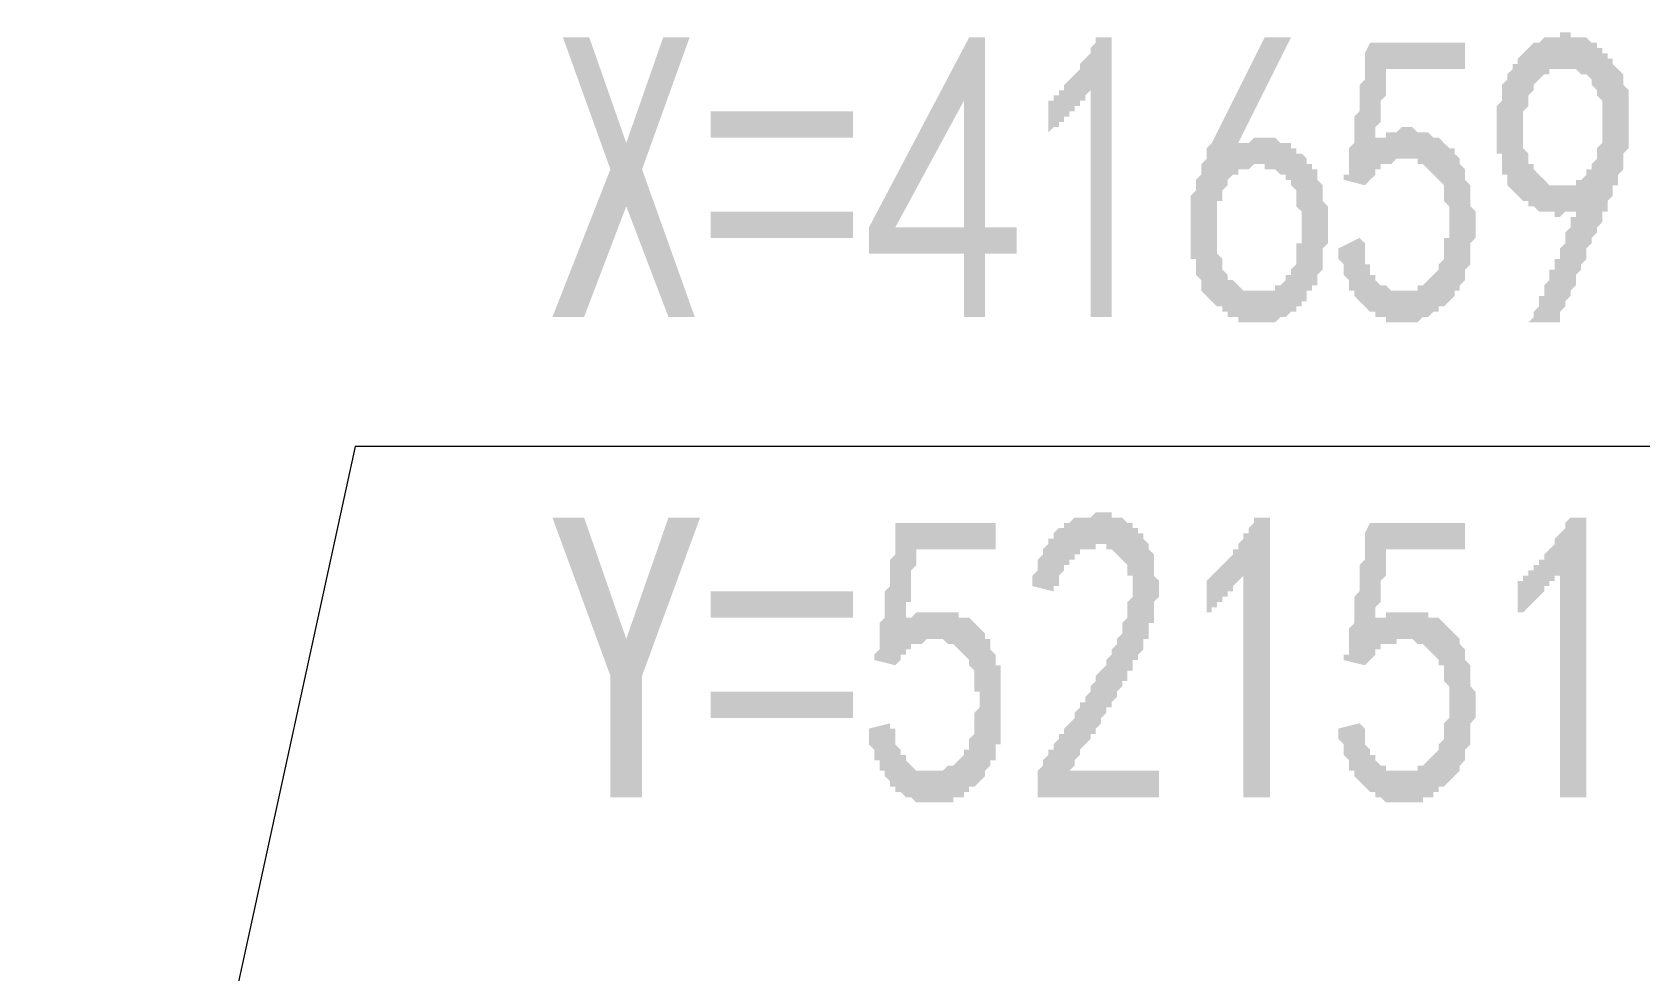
# Model space of a CAD drawing. Header units: millimetres. Extents: x 6156 to 7119, y 3162 to 3647.
# Drawn here: x 6698.48 to 6717.85, y 3570.05 to 3581.37 of the extents above; entities that cross this region are included whole.
import ezdxf

# ---------------------------------------------------------------- set-up
doc = ezdxf.new("R2010")
doc.units = ezdxf.units.MM
doc.layers.add('图层1', color=7, linetype='Continuous')

msp = doc.modelspace()

# ---------------------------------------------------------------- hatches: boundary and pattern name
at = {"layer": '图层1', "transparency": 33554559}
for points in [[(6706.451, 3577.939), (6706.134, 3577.939), (6705.626, 3579.272), (6705.118, 3577.939), (6704.737, 3577.939), (6705.435, 3579.717), (6704.864, 3581.304), (6705.181, 3581.304), (6705.626, 3580.034), (6706.07, 3581.304), (6706.388, 3581.304), (6705.816, 3579.717)], [(6711.214, 3580.669), (6711.15, 3580.606), (6711.15, 3580.606), (6711.15, 3580.542), (6711.087, 3580.542), (6711.087, 3580.479), (6711.023, 3580.479), (6711.023, 3580.415), (6710.96, 3580.415), (6710.96, 3580.352), (6710.896, 3580.352), (6710.896, 3580.288), (6710.833, 3580.288), (6710.833, 3580.225), (6710.769, 3580.225), (6710.769, 3580.225), (6710.706, 3580.161), (6710.706, 3580.161), (6710.706, 3580.542), (6710.769, 3580.542), (6710.769, 3580.606), (6710.833, 3580.606), (6710.833, 3580.669), (6710.896, 3580.669), (6710.896, 3580.733), (6710.896, 3580.733), (6710.96, 3580.796), (6710.96, 3580.796), (6711.023, 3580.86), (6711.023, 3580.86), (6711.087, 3580.923), (6711.087, 3580.987), (6711.087, 3580.987), (6711.15, 3581.05), (6711.15, 3581.05), (6711.214, 3581.114), (6711.214, 3581.114), (6711.214, 3581.177), (6711.277, 3581.241), (6711.277, 3581.241), (6711.277, 3581.304), (6711.341, 3581.304), (6711.468, 3581.304), (6711.468, 3577.939), (6711.214, 3577.939)], [(6714.452, 3578.891), (6714.516, 3578.828), (6714.516, 3578.764), (6714.516, 3578.701), (6714.516, 3578.637), (6714.516, 3578.574), (6714.579, 3578.574), (6714.579, 3578.51), (6714.579, 3578.447), (6714.643, 3578.447), (6714.643, 3578.383), (6714.643, 3578.383), (6714.706, 3578.32), (6714.706, 3578.32), (6714.77, 3578.32), (6714.77, 3578.32), (6714.833, 3578.256), (6714.833, 3578.256), (6714.897, 3578.256), (6714.897, 3578.256), (6714.96, 3578.256), (6714.96, 3578.256), (6715.024, 3578.256), (6715.087, 3578.256), (6715.087, 3578.256), (6715.151, 3578.256), (6715.151, 3578.32), (6715.214, 3578.32), (6715.214, 3578.32), (6715.214, 3578.32), (6715.278, 3578.383), (6715.278, 3578.383), (6715.341, 3578.447), (6715.341, 3578.447), (6715.405, 3578.51), (6715.405, 3578.574), (6715.405, 3578.574), (6715.468, 3578.637), (6715.468, 3578.701), (6715.468, 3578.701), (6715.468, 3578.701), (6715.468, 3578.764), (6715.468, 3578.828), (6715.468, 3578.891), (6715.532, 3578.891), (6715.532, 3578.955), (6715.532, 3579.018), (6715.532, 3579.082), (6715.532, 3579.145), (6715.532, 3579.145), (6715.532, 3579.209), (6715.532, 3579.272), (6715.532, 3579.272), (6715.468, 3579.336), (6715.468, 3579.399), (6715.468, 3579.463), (6715.468, 3579.463), (6715.468, 3579.526), (6715.405, 3579.59), (6715.405, 3579.59), (6715.405, 3579.59), (6715.341, 3579.653), (6715.341, 3579.653), (6715.278, 3579.717), (6715.278, 3579.717), (6715.214, 3579.78), (6715.214, 3579.78), (6715.151, 3579.78), (6715.151, 3579.78), (6715.151, 3579.844), (6715.087, 3579.844), (6715.087, 3579.844), (6715.024, 3579.844), (6714.96, 3579.844), (6714.96, 3579.844), (6714.897, 3579.844), (6714.897, 3579.844), (6714.833, 3579.78), (6714.833, 3579.78), (6714.77, 3579.78), (6714.706, 3579.78), (6714.706, 3579.717), (6714.643, 3579.717), (6714.643, 3579.653), (6714.643, 3579.653), (6714.579, 3579.59), (6714.579, 3579.59), (6714.516, 3579.526), (6714.516, 3579.526), (6714.262, 3579.59), (6714.262, 3579.59), (6714.262, 3579.59), (6714.262, 3579.59), (6714.262, 3579.59), (6714.262, 3579.653), (6714.325, 3579.653), (6714.325, 3579.653), (6714.325, 3579.717), (6714.325, 3579.717), (6714.325, 3579.78), (6714.325, 3579.78), (6714.325, 3579.844), (6714.325, 3579.844), (6714.325, 3579.907), (6714.325, 3579.971), (6714.325, 3579.971), (6714.389, 3580.034), (6714.389, 3580.098), (6714.389, 3580.161), (6714.389, 3580.225), (6714.389, 3580.225), (6714.389, 3580.288), (6714.389, 3580.352), (6714.452, 3580.415), (6714.452, 3580.479), (6714.452, 3580.606), (6714.452, 3580.669), (6714.452, 3580.733), (6714.516, 3580.796), (6714.516, 3580.86), (6714.516, 3580.986), (6714.516, 3581.05), (6714.516, 3581.113), (6714.579, 3581.24), (6714.579, 3581.24), (6715.722, 3581.24), (6715.722, 3580.923), (6714.77, 3580.923), (6714.77, 3580.86), (6714.77, 3580.796), (6714.77, 3580.733), (6714.77, 3580.669), (6714.77, 3580.606), (6714.706, 3580.542), (6714.706, 3580.542), (6714.706, 3580.479), (6714.706, 3580.415), (6714.706, 3580.352), (6714.706, 3580.288), (6714.706, 3580.288), (6714.643, 3580.225), (6714.643, 3580.161), (6714.643, 3580.161), (6714.643, 3580.098), (6714.643, 3580.098), (6714.643, 3580.034), (6714.643, 3580.098), (6714.706, 3580.098), (6714.77, 3580.098), (6714.77, 3580.161), (6714.833, 3580.161), (6714.833, 3580.161), (6714.897, 3580.161), (6714.897, 3580.161), (6714.96, 3580.225), (6715.024, 3580.225), (6715.024, 3580.225), (6715.024, 3580.225), (6715.087, 3580.225), (6715.151, 3580.161), (6715.151, 3580.161), (6715.214, 3580.161), (6715.214, 3580.161), (6715.278, 3580.161), (6715.278, 3580.161), (6715.341, 3580.098), (6715.405, 3580.098), (6715.405, 3580.098), (6715.405, 3580.098), (6715.468, 3580.034), (6715.468, 3580.034), (6715.532, 3579.971), (6715.532, 3579.971), (6715.595, 3579.971), (6715.595, 3579.907), (6715.659, 3579.844), (6715.659, 3579.844), (6715.659, 3579.78), (6715.659, 3579.78), (6715.722, 3579.717), (6715.722, 3579.717), (6715.722, 3579.653), (6715.722, 3579.59), (6715.786, 3579.526), (6715.786, 3579.526), (6715.786, 3579.463), (6715.786, 3579.399), (6715.786, 3579.399), (6715.786, 3579.336), (6715.786, 3579.336), (6715.786, 3579.272), (6715.849, 3579.209), (6715.849, 3579.145), (6715.849, 3579.145), (6715.849, 3579.082), (6715.849, 3579.018), (6715.849, 3579.018), (6715.849, 3578.955), (6715.849, 3578.891), (6715.786, 3578.828), (6715.786, 3578.828), (6715.786, 3578.764), (6715.786, 3578.701), (6715.786, 3578.637), (6715.786, 3578.637), (6715.786, 3578.574), (6715.722, 3578.51), (6715.722, 3578.447), (6715.722, 3578.447), (6715.722, 3578.383), (6715.659, 3578.32), (6715.659, 3578.32), (6715.659, 3578.256), (6715.595, 3578.256), (6715.595, 3578.193), (6715.595, 3578.193), (6715.532, 3578.129), (6715.532, 3578.129), (6715.468, 3578.066), (6715.468, 3578.066), (6715.405, 3578.066), (6715.405, 3578.002), (6715.341, 3578.002), (6715.341, 3578.002), (6715.278, 3577.939), (6715.278, 3577.939), (6715.214, 3577.939), (6715.214, 3577.939), (6715.151, 3577.875), (6715.151, 3577.875), (6715.087, 3577.875), (6715.024, 3577.875), (6715.024, 3577.875), (6714.96, 3577.875), (6714.96, 3577.875), (6714.897, 3577.875), (6714.833, 3577.875), (6714.833, 3577.875), (6714.77, 3577.875), (6714.77, 3577.939), (6714.706, 3577.939), (6714.706, 3577.939), (6714.643, 3577.939), (6714.643, 3578.002), (6714.579, 3578.002), (6714.579, 3578.002), (6714.516, 3578.066), (6714.516, 3578.066), (6714.516, 3578.066), (6714.452, 3578.129), (6714.452, 3578.129), (6714.389, 3578.193), (6714.389, 3578.193), (6714.389, 3578.256), (6714.325, 3578.256), (6714.325, 3578.32), (6714.325, 3578.383), (6714.325, 3578.383), (6714.262, 3578.447), (6714.262, 3578.51), (6714.262, 3578.574), (6714.262, 3578.574), (6714.198, 3578.637), (6714.198, 3578.701), (6714.198, 3578.764)], [(6706.515, 3575.526), (6705.816, 3573.621), (6705.816, 3572.16), (6705.435, 3572.16), (6705.435, 3573.621), (6704.737, 3575.526), (6705.118, 3575.526), (6705.626, 3574.065), (6705.626, 3574.065), (6706.134, 3575.526)], [(6708.801, 3573.049), (6708.801, 3572.986), (6708.864, 3572.986), (6708.864, 3572.922), (6708.864, 3572.859), (6708.864, 3572.795), (6708.928, 3572.732), (6708.928, 3572.732), (6708.928, 3572.668), (6708.991, 3572.668), (6708.991, 3572.605), (6708.991, 3572.605), (6709.055, 3572.541), (6709.055, 3572.541), (6709.055, 3572.541), (6709.118, 3572.478), (6709.118, 3572.478), (6709.182, 3572.478), (6709.182, 3572.478), (6709.245, 3572.478), (6709.309, 3572.478), (6709.309, 3572.478), (6709.372, 3572.478), (6709.372, 3572.478), (6709.436, 3572.478), (6709.436, 3572.478), (6709.499, 3572.541), (6709.499, 3572.541), (6709.563, 3572.541), (6709.563, 3572.541), (6709.626, 3572.605), (6709.626, 3572.605), (6709.69, 3572.668), (6709.69, 3572.668), (6709.69, 3572.732), (6709.753, 3572.732), (6709.753, 3572.795), (6709.753, 3572.859), (6709.817, 3572.922), (6709.817, 3572.922), (6709.817, 3572.922), (6709.817, 3572.986), (6709.817, 3573.049), (6709.817, 3573.049), (6709.817, 3573.113), (6709.817, 3573.176), (6709.88, 3573.24), (6709.88, 3573.303), (6709.88, 3573.367), (6709.88, 3573.367), (6709.88, 3573.43), (6709.817, 3573.43), (6709.817, 3573.494), (6709.817, 3573.557), (6709.817, 3573.621), (6709.817, 3573.621), (6709.817, 3573.684), (6709.753, 3573.748), (6709.753, 3573.748), (6709.753, 3573.811), (6709.753, 3573.811), (6709.69, 3573.875), (6709.69, 3573.875), (6709.626, 3573.938), (6709.626, 3573.938), (6709.563, 3574.002), (6709.563, 3574.002), (6709.499, 3574.002), (6709.499, 3574.002), (6709.499, 3574.002), (6709.436, 3574.065), (6709.372, 3574.065), (6709.372, 3574.065), (6709.309, 3574.065), (6709.309, 3574.065), (6709.245, 3574.065), (6709.182, 3574.002), (6709.182, 3574.002), (6709.118, 3574.002), (6709.118, 3574.002), (6709.055, 3574.002), (6709.055, 3573.938), (6708.991, 3573.938), (6708.991, 3573.875), (6708.928, 3573.875), (6708.928, 3573.811), (6708.928, 3573.811), (6708.864, 3573.748), (6708.864, 3573.748), (6708.61, 3573.811), (6708.61, 3573.811), (6708.61, 3573.811), (6708.61, 3573.811), (6708.61, 3573.811), (6708.61, 3573.875), (6708.61, 3573.875), (6708.61, 3573.875), (6708.674, 3573.938), (6708.674, 3573.938), (6708.674, 3574.002), (6708.674, 3574.002), (6708.674, 3574.065), (6708.674, 3574.065), (6708.674, 3574.129), (6708.674, 3574.192), (6708.674, 3574.192), (6708.674, 3574.256), (6708.737, 3574.319), (6708.737, 3574.383), (6708.737, 3574.383), (6708.737, 3574.446), (6708.737, 3574.51), (6708.737, 3574.573), (6708.737, 3574.637), (6708.801, 3574.7), (6708.801, 3574.764), (6708.801, 3574.891), (6708.801, 3574.954), (6708.801, 3575.018), (6708.864, 3575.081), (6708.864, 3575.145), (6708.864, 3575.272), (6708.864, 3575.335), (6708.864, 3575.462), (6708.928, 3575.462), (6710.071, 3575.462), (6710.071, 3575.145), (6709.118, 3575.145), (6709.118, 3575.081), (6709.118, 3575.018), (6709.118, 3574.954), (6709.055, 3574.891), (6709.055, 3574.827), (6709.055, 3574.764), (6709.055, 3574.7), (6709.055, 3574.7), (6709.055, 3574.637), (6709.055, 3574.573), (6709.055, 3574.51), (6708.991, 3574.51), (6708.991, 3574.446), (6708.991, 3574.383), (6708.991, 3574.383), (6708.991, 3574.319), (6708.991, 3574.256), (6708.991, 3574.256), (6708.991, 3574.319), (6709.055, 3574.319), (6709.055, 3574.319), (6709.118, 3574.383), (6709.182, 3574.383), (6709.182, 3574.383), (6709.245, 3574.383), (6709.245, 3574.383), (6709.309, 3574.383), (6709.309, 3574.383), (6709.372, 3574.383), (6709.372, 3574.383), (6709.436, 3574.383), (6709.436, 3574.383), (6709.499, 3574.383), (6709.563, 3574.383), (6709.563, 3574.383), (6709.626, 3574.383), (6709.626, 3574.319), (6709.69, 3574.319), (6709.69, 3574.319), (6709.753, 3574.319), (6709.753, 3574.319), (6709.817, 3574.256), (6709.817, 3574.256), (6709.88, 3574.192), (6709.88, 3574.192), (6709.944, 3574.129), (6709.944, 3574.129), (6709.944, 3574.065), (6710.007, 3574.065), (6710.007, 3574.002), (6710.007, 3574.002), (6710.007, 3573.938), (6710.071, 3573.875), (6710.071, 3573.875), (6710.071, 3573.811), (6710.071, 3573.748), (6710.134, 3573.748), (6710.134, 3573.684), (6710.134, 3573.621), (6710.134, 3573.621), (6710.134, 3573.557), (6710.134, 3573.557), (6710.134, 3573.494), (6710.134, 3573.43), (6710.134, 3573.367), (6710.134, 3573.303), (6710.134, 3573.303), (6710.134, 3573.24), (6710.134, 3573.24), (6710.134, 3573.176), (6710.134, 3573.113), (6710.134, 3573.049), (6710.134, 3573.049), (6710.134, 3572.986), (6710.134, 3572.922), (6710.134, 3572.859), (6710.134, 3572.795), (6710.071, 3572.795), (6710.071, 3572.732), (6710.071, 3572.668), (6710.071, 3572.605), (6710.007, 3572.605), (6710.007, 3572.541), (6710.007, 3572.541), (6709.944, 3572.478), (6709.944, 3572.414), (6709.944, 3572.414), (6709.944, 3572.414), (6709.88, 3572.351), (6709.88, 3572.351), (6709.817, 3572.287), (6709.817, 3572.287), (6709.753, 3572.287), (6709.753, 3572.224), (6709.69, 3572.224), (6709.69, 3572.16), (6709.626, 3572.16), (6709.626, 3572.16), (6709.563, 3572.16), (6709.563, 3572.097), (6709.499, 3572.097), (6709.436, 3572.097), (6709.436, 3572.097), (6709.372, 3572.097), (6709.372, 3572.097), (6709.309, 3572.097), (6709.245, 3572.097), (6709.245, 3572.097), (6709.182, 3572.097), (6709.182, 3572.097), (6709.118, 3572.097), (6709.118, 3572.097), (6709.055, 3572.16), (6709.055, 3572.16), (6708.991, 3572.16), (6708.928, 3572.224), (6708.928, 3572.224), (6708.864, 3572.224), (6708.864, 3572.287), (6708.801, 3572.287), (6708.801, 3572.287), (6708.801, 3572.351), (6708.801, 3572.351), (6708.737, 3572.414), (6708.737, 3572.414), (6708.737, 3572.478), (6708.674, 3572.478), (6708.674, 3572.541), (6708.674, 3572.605), (6708.61, 3572.605), (6708.61, 3572.668), (6708.61, 3572.732), (6708.61, 3572.732), (6708.547, 3572.795), (6708.547, 3572.859), (6708.547, 3572.922), (6708.547, 3572.986)], [(6710.579, 3572.224), (6710.579, 3572.287), (6710.579, 3572.351), (6710.579, 3572.351), (6710.579, 3572.414), (6710.579, 3572.478), (6710.579, 3572.478), (6710.642, 3572.541), (6710.642, 3572.605), (6710.642, 3572.605), (6710.706, 3572.668), (6710.706, 3572.732), (6710.769, 3572.732), (6710.769, 3572.732), (6710.769, 3572.795), (6710.769, 3572.795), (6710.833, 3572.859), (6710.833, 3572.859), (6710.833, 3572.922), (6710.896, 3572.922), (6710.896, 3572.986), (6710.896, 3572.986), (6710.96, 3573.049), (6710.96, 3573.049), (6711.023, 3573.113), (6711.023, 3573.176), (6711.023, 3573.176), (6711.087, 3573.24), (6711.087, 3573.303), (6711.15, 3573.303), (6711.15, 3573.367), (6711.214, 3573.43), (6711.214, 3573.494), (6711.214, 3573.494), (6711.277, 3573.557), (6711.277, 3573.621), (6711.341, 3573.684), (6711.341, 3573.684), (6711.404, 3573.748), (6711.404, 3573.811), (6711.468, 3573.875), (6711.468, 3573.875), (6711.468, 3573.938), (6711.531, 3574.002), (6711.531, 3574.002), (6711.531, 3574.065), (6711.531, 3574.065), (6711.595, 3574.129), (6711.595, 3574.192), (6711.595, 3574.192), (6711.595, 3574.256), (6711.595, 3574.256), (6711.595, 3574.256), (6711.658, 3574.319), (6711.658, 3574.383), (6711.658, 3574.446), (6711.658, 3574.51), (6711.658, 3574.51), (6711.722, 3574.573), (6711.722, 3574.637), (6711.722, 3574.7), (6711.722, 3574.7), (6711.722, 3574.764), (6711.722, 3574.827), (6711.658, 3574.827), (6711.658, 3574.891), (6711.658, 3574.954), (6711.658, 3574.954), (6711.595, 3575.018), (6711.595, 3575.018), (6711.531, 3575.081), (6711.531, 3575.081), (6711.531, 3575.081), (6711.468, 3575.145), (6711.468, 3575.145), (6711.404, 3575.145), (6711.404, 3575.208), (6711.341, 3575.208), (6711.341, 3575.208), (6711.277, 3575.208), (6711.277, 3575.145), (6711.214, 3575.145), (6711.15, 3575.145), (6711.15, 3575.145), (6711.087, 3575.145), (6711.087, 3575.081), (6711.023, 3575.081), (6711.023, 3575.018), (6710.96, 3575.018), (6710.96, 3575.018), (6710.96, 3574.954), (6710.896, 3574.954), (6710.896, 3574.891), (6710.896, 3574.891), (6710.833, 3574.827), (6710.833, 3574.764), (6710.833, 3574.7), (6710.769, 3574.7), (6710.769, 3574.637), (6710.769, 3574.637), (6710.515, 3574.7), (6710.515, 3574.7), (6710.515, 3574.764), (6710.515, 3574.827), (6710.579, 3574.891), (6710.579, 3574.954), (6710.579, 3574.954), (6710.579, 3575.018), (6710.642, 3575.081), (6710.642, 3575.081), (6710.642, 3575.145), (6710.706, 3575.208), (6710.706, 3575.208), (6710.706, 3575.272), (6710.769, 3575.272), (6710.769, 3575.335), (6710.769, 3575.335), (6710.769, 3575.335), (6710.833, 3575.399), (6710.833, 3575.399), (6710.896, 3575.399), (6710.896, 3575.462), (6710.96, 3575.462), (6710.96, 3575.462), (6711.023, 3575.526), (6711.023, 3575.526), (6711.087, 3575.526), (6711.15, 3575.526), (6711.15, 3575.526), (6711.214, 3575.526), (6711.214, 3575.526), (6711.277, 3575.589), (6711.277, 3575.589), (6711.341, 3575.589), (6711.404, 3575.589), (6711.404, 3575.589), (6711.468, 3575.589), (6711.468, 3575.526), (6711.468, 3575.526), (6711.531, 3575.526), (6711.531, 3575.526), (6711.595, 3575.526), (6711.658, 3575.462), (6711.658, 3575.462), (6711.722, 3575.462), (6711.722, 3575.399), (6711.722, 3575.399), (6711.785, 3575.399), (6711.785, 3575.335), (6711.849, 3575.335), (6711.849, 3575.272), (6711.849, 3575.272), (6711.912, 3575.208), (6711.912, 3575.145), (6711.912, 3575.145), (6711.976, 3575.081), (6711.976, 3575.018), (6711.976, 3575.018), (6711.976, 3574.954), (6711.976, 3574.891), (6711.976, 3574.827), (6711.976, 3574.827), (6712.039, 3574.764), (6712.039, 3574.7), (6712.039, 3574.637), (6712.039, 3574.573), (6712.039, 3574.573), (6711.976, 3574.51), (6711.976, 3574.51), (6711.976, 3574.446), (6711.976, 3574.383), (6711.976, 3574.383), (6711.976, 3574.319), (6711.976, 3574.256), (6711.912, 3574.256), (6711.912, 3574.192), (6711.912, 3574.129), (6711.912, 3574.065), (6711.849, 3574.065), (6711.849, 3574.002), (6711.849, 3573.938), (6711.785, 3573.875), (6711.785, 3573.875), (6711.785, 3573.875), (6711.785, 3573.811), (6711.722, 3573.811), (6711.722, 3573.748), (6711.722, 3573.748), (6711.722, 3573.684), (6711.658, 3573.684), (6711.658, 3573.621), (6711.658, 3573.621), (6711.658, 3573.557), (6711.595, 3573.557), (6711.595, 3573.494), (6711.595, 3573.494), (6711.531, 3573.43), (6711.531, 3573.43), (6711.531, 3573.367), (6711.468, 3573.303), (6711.468, 3573.303), (6711.468, 3573.24), (6711.404, 3573.24), (6711.404, 3573.176), (6711.341, 3573.113), (6711.341, 3573.113), (6711.341, 3573.049), (6711.277, 3572.986), (6711.277, 3572.922), (6711.214, 3572.922), (6711.214, 3572.859), (6711.15, 3572.795), (6711.15, 3572.795), (6711.087, 3572.732), (6711.087, 3572.668), (6711.023, 3572.605), (6711.023, 3572.541), (6710.96, 3572.478), (6710.96, 3572.478), (6712.039, 3572.478), (6712.039, 3572.16), (6710.579, 3572.16)], [(6713.055, 3574.891), (6713.055, 3574.827), (6713.055, 3574.827), (6712.992, 3574.764), (6712.992, 3574.764), (6712.928, 3574.7), (6712.928, 3574.7), (6712.928, 3574.637), (6712.865, 3574.637), (6712.865, 3574.573), (6712.801, 3574.573), (6712.801, 3574.51), (6712.738, 3574.51), (6712.738, 3574.446), (6712.674, 3574.446), (6712.674, 3574.383), (6712.611, 3574.383), (6712.611, 3574.383), (6712.611, 3574.764), (6712.611, 3574.764), (6712.674, 3574.827), (6712.674, 3574.827), (6712.738, 3574.891), (6712.738, 3574.891), (6712.801, 3574.954), (6712.801, 3574.954), (6712.865, 3575.018), (6712.865, 3575.018), (6712.928, 3575.081), (6712.928, 3575.081), (6712.928, 3575.145), (6712.992, 3575.145), (6712.992, 3575.208), (6713.055, 3575.272), (6713.055, 3575.272), (6713.055, 3575.335), (6713.119, 3575.335), (6713.119, 3575.399), (6713.119, 3575.399), (6713.182, 3575.462), (6713.182, 3575.526), (6713.182, 3575.526), (6713.373, 3575.526), (6713.373, 3572.16), (6713.055, 3572.16)], [(6714.452, 3573.049), (6714.516, 3572.986), (6714.516, 3572.986), (6714.516, 3572.922), (6714.516, 3572.859), (6714.516, 3572.795), (6714.579, 3572.732), (6714.579, 3572.732), (6714.579, 3572.668), (6714.643, 3572.668), (6714.643, 3572.605), (6714.643, 3572.605), (6714.706, 3572.541), (6714.706, 3572.541), (6714.77, 3572.541), (6714.77, 3572.478), (6714.833, 3572.478), (6714.833, 3572.478), (6714.897, 3572.478), (6714.897, 3572.478), (6714.96, 3572.478), (6714.96, 3572.478), (6715.024, 3572.478), (6715.087, 3572.478), (6715.087, 3572.478), (6715.151, 3572.478), (6715.151, 3572.541), (6715.214, 3572.541), (6715.214, 3572.541), (6715.214, 3572.541), (6715.278, 3572.605), (6715.278, 3572.605), (6715.341, 3572.668), (6715.341, 3572.668), (6715.405, 3572.732), (6715.405, 3572.732), (6715.405, 3572.795), (6715.468, 3572.859), (6715.468, 3572.922), (6715.468, 3572.922), (6715.468, 3572.922), (6715.468, 3572.986), (6715.468, 3573.049), (6715.468, 3573.049), (6715.532, 3573.113), (6715.532, 3573.176), (6715.532, 3573.24), (6715.532, 3573.303), (6715.532, 3573.367), (6715.532, 3573.367), (6715.532, 3573.43), (6715.532, 3573.43), (6715.532, 3573.494), (6715.468, 3573.557), (6715.468, 3573.621), (6715.468, 3573.621), (6715.468, 3573.684), (6715.468, 3573.748), (6715.405, 3573.748), (6715.405, 3573.811), (6715.405, 3573.811), (6715.341, 3573.875), (6715.341, 3573.875), (6715.278, 3573.938), (6715.278, 3573.938), (6715.214, 3574.002), (6715.214, 3574.002), (6715.151, 3574.002), (6715.151, 3574.002), (6715.151, 3574.002), (6715.087, 3574.065), (6715.087, 3574.065), (6715.024, 3574.065), (6714.96, 3574.065), (6714.96, 3574.065), (6714.897, 3574.065), (6714.897, 3574.002), (6714.833, 3574.002), (6714.833, 3574.002), (6714.77, 3574.002), (6714.706, 3574.002), (6714.706, 3573.938), (6714.643, 3573.938), (6714.643, 3573.875), (6714.643, 3573.875), (6714.579, 3573.811), (6714.579, 3573.811), (6714.516, 3573.748), (6714.516, 3573.748), (6714.262, 3573.811), (6714.262, 3573.811), (6714.262, 3573.811), (6714.262, 3573.811), (6714.262, 3573.811), (6714.262, 3573.875), (6714.325, 3573.875), (6714.325, 3573.875), (6714.325, 3573.938), (6714.325, 3573.938), (6714.325, 3574.002), (6714.325, 3574.002), (6714.325, 3574.065), (6714.325, 3574.065), (6714.325, 3574.129), (6714.325, 3574.192), (6714.325, 3574.192), (6714.389, 3574.256), (6714.389, 3574.319), (6714.389, 3574.383), (6714.389, 3574.383), (6714.389, 3574.446), (6714.389, 3574.51), (6714.389, 3574.573), (6714.452, 3574.637), (6714.452, 3574.7), (6714.452, 3574.764), (6714.452, 3574.891), (6714.452, 3574.954), (6714.516, 3575.018), (6714.516, 3575.081), (6714.516, 3575.145), (6714.516, 3575.272), (6714.516, 3575.335), (6714.579, 3575.462), (6714.579, 3575.462), (6715.722, 3575.462), (6715.722, 3575.145), (6714.77, 3575.145), (6714.77, 3575.081), (6714.77, 3575.018), (6714.77, 3574.954), (6714.77, 3574.891), (6714.77, 3574.827), (6714.706, 3574.764), (6714.706, 3574.7), (6714.706, 3574.7), (6714.706, 3574.637), (6714.706, 3574.573), (6714.706, 3574.51), (6714.706, 3574.51), (6714.643, 3574.446), (6714.643, 3574.383), (6714.643, 3574.383), (6714.643, 3574.319), (6714.643, 3574.256), (6714.643, 3574.256), (6714.643, 3574.319), (6714.706, 3574.319), (6714.77, 3574.319), (6714.77, 3574.383), (6714.833, 3574.383), (6714.833, 3574.383), (6714.897, 3574.383), (6714.897, 3574.383), (6714.96, 3574.383), (6715.024, 3574.383), (6715.024, 3574.383), (6715.024, 3574.383), (6715.087, 3574.383), (6715.151, 3574.383), (6715.151, 3574.383), (6715.214, 3574.383), (6715.214, 3574.383), (6715.278, 3574.383), (6715.278, 3574.319), (6715.341, 3574.319), (6715.405, 3574.319), (6715.405, 3574.319), (6715.405, 3574.319), (6715.468, 3574.256), (6715.468, 3574.256), (6715.532, 3574.192), (6715.532, 3574.192), (6715.595, 3574.129), (6715.595, 3574.129), (6715.659, 3574.065), (6715.659, 3574.065), (6715.659, 3574.002), (6715.659, 3574.002), (6715.722, 3573.938), (6715.722, 3573.875), (6715.722, 3573.875), (6715.722, 3573.811), (6715.786, 3573.748), (6715.786, 3573.748), (6715.786, 3573.684), (6715.786, 3573.621), (6715.786, 3573.621), (6715.786, 3573.557), (6715.786, 3573.557), (6715.786, 3573.494), (6715.849, 3573.43), (6715.849, 3573.367), (6715.849, 3573.303), (6715.849, 3573.303), (6715.849, 3573.24), (6715.849, 3573.24), (6715.849, 3573.176), (6715.849, 3573.113), (6715.786, 3573.049), (6715.786, 3573.049), (6715.786, 3572.986), (6715.786, 3572.922), (6715.786, 3572.859), (6715.786, 3572.795), (6715.786, 3572.795), (6715.722, 3572.732), (6715.722, 3572.668), (6715.722, 3572.605), (6715.722, 3572.605), (6715.659, 3572.541), (6715.659, 3572.541), (6715.659, 3572.478), (6715.595, 3572.414), (6715.595, 3572.414), (6715.595, 3572.414), (6715.532, 3572.351), (6715.532, 3572.351), (6715.468, 3572.287), (6715.468, 3572.287), (6715.405, 3572.287), (6715.405, 3572.224), (6715.341, 3572.224), (6715.341, 3572.16), (6715.278, 3572.16), (6715.278, 3572.16), (6715.214, 3572.16), (6715.214, 3572.097), (6715.151, 3572.097), (6715.151, 3572.097), (6715.087, 3572.097), (6715.024, 3572.097), (6715.024, 3572.097), (6714.96, 3572.097), (6714.96, 3572.097), (6714.897, 3572.097), (6714.833, 3572.097), (6714.833, 3572.097), (6714.77, 3572.097), (6714.77, 3572.097), (6714.706, 3572.16), (6714.706, 3572.16), (6714.643, 3572.16), (6714.643, 3572.224), (6714.579, 3572.224), (6714.579, 3572.224), (6714.516, 3572.287), (6714.516, 3572.287), (6714.516, 3572.287), (6714.452, 3572.351), (6714.452, 3572.351), (6714.389, 3572.414), (6714.389, 3572.414), (6714.389, 3572.478), (6714.325, 3572.478), (6714.325, 3572.541), (6714.325, 3572.605), (6714.325, 3572.605), (6714.262, 3572.668), (6714.262, 3572.732), (6714.262, 3572.732), (6714.262, 3572.795), (6714.198, 3572.859), (6714.198, 3572.922), (6714.198, 3572.986)], [(6716.865, 3574.891), (6716.865, 3574.827), (6716.802, 3574.827), (6716.802, 3574.764), (6716.738, 3574.764), (6716.738, 3574.7), (6716.675, 3574.7), (6716.675, 3574.637), (6716.675, 3574.637), (6716.611, 3574.573), (6716.611, 3574.573), (6716.548, 3574.51), (6716.548, 3574.51), (6716.484, 3574.446), (6716.484, 3574.446), (6716.421, 3574.383), (6716.357, 3574.383), (6716.357, 3574.383), (6716.357, 3574.764), (6716.421, 3574.764), (6716.421, 3574.827), (6716.484, 3574.827), (6716.484, 3574.891), (6716.548, 3574.891), (6716.548, 3574.954), (6716.611, 3574.954), (6716.611, 3575.018), (6716.675, 3575.018), (6716.675, 3575.081), (6716.675, 3575.081), (6716.738, 3575.145), (6716.738, 3575.145), (6716.802, 3575.208), (6716.802, 3575.272), (6716.802, 3575.272), (6716.865, 3575.335), (6716.865, 3575.335), (6716.929, 3575.399), (6716.929, 3575.399), (6716.929, 3575.462), (6716.992, 3575.526), (6716.992, 3575.526), (6717.183, 3575.526), (6717.183, 3572.16), (6716.865, 3572.16)]]:
    msp.add_hatch(color=256, dxfattribs=at).paths.add_polyline_path(points)
h = msp.add_hatch(color=256, dxfattribs=at)
h.paths.add_polyline_path([(6709.69, 3578.701), (6708.547, 3578.701), (6708.547, 3579.018), (6709.753, 3581.304), (6709.944, 3581.304), (6709.944, 3579.018), (6710.325, 3579.018), (6710.325, 3578.701), (6709.944, 3578.701), (6709.944, 3577.939), (6709.69, 3577.939)], flags=0)
h.paths.add_polyline_path([(6709.69, 3579.018), (6709.69, 3580.542), (6708.864, 3579.018)], flags=0)
h = msp.add_hatch(color=256, dxfattribs=at)
h.paths.add_polyline_path([(6712.42, 3579.082), (6712.42, 3579.145), (6712.42, 3579.209), (6712.42, 3579.272), (6712.42, 3579.336), (6712.42, 3579.336), (6712.42, 3579.399), (6712.484, 3579.463), (6712.484, 3579.526), (6712.484, 3579.526), (6712.484, 3579.59), (6712.484, 3579.59), (6712.547, 3579.653), (6712.547, 3579.653), (6712.547, 3579.717), (6712.547, 3579.78), (6712.611, 3579.844), (6712.611, 3579.844), (6712.611, 3579.907), (6712.611, 3579.971), (6712.674, 3580.034), (6712.674, 3580.034), (6712.674, 3580.034), (6713.309, 3581.304), (6713.627, 3581.304), (6712.992, 3580.034), (6713.055, 3580.034), (6713.119, 3580.034), (6713.119, 3580.034), (6713.182, 3580.098), (6713.246, 3580.098), (6713.246, 3580.098), (6713.309, 3580.098), (6713.309, 3580.098), (6713.373, 3580.098), (6713.436, 3580.098), (6713.436, 3580.098), (6713.5, 3580.034), (6713.5, 3580.034), (6713.563, 3580.034), (6713.563, 3580.034), (6713.627, 3580.034), (6713.627, 3579.971), (6713.627, 3579.971), (6713.69, 3579.971), (6713.69, 3579.907), (6713.754, 3579.907), (6713.817, 3579.844), (6713.817, 3579.844), (6713.817, 3579.78), (6713.881, 3579.78), (6713.881, 3579.717), (6713.944, 3579.717), (6713.944, 3579.653), (6713.944, 3579.653), (6713.944, 3579.59), (6714.008, 3579.526), (6714.008, 3579.526), (6714.008, 3579.463), (6714.008, 3579.399), (6714.008, 3579.336), (6714.008, 3579.336), (6714.071, 3579.272), (6714.071, 3579.209), (6714.071, 3579.145), (6714.071, 3579.082), (6714.071, 3579.082), (6714.071, 3579.018), (6714.071, 3579.018), (6714.071, 3578.955), (6714.071, 3578.891), (6714.071, 3578.828), (6714.071, 3578.828), (6714.008, 3578.764), (6714.008, 3578.701), (6714.008, 3578.637), (6714.008, 3578.574), (6714.008, 3578.574), (6714.008, 3578.51), (6713.944, 3578.447), (6713.944, 3578.447), (6713.944, 3578.383), (6713.944, 3578.32), (6713.881, 3578.32), (6713.881, 3578.256), (6713.817, 3578.256), (6713.817, 3578.193), (6713.817, 3578.129), (6713.754, 3578.129), (6713.754, 3578.129), (6713.754, 3578.066), (6713.69, 3578.066), (6713.69, 3578.002), (6713.627, 3578.002), (6713.627, 3578.002), (6713.563, 3577.939), (6713.563, 3577.939), (6713.5, 3577.939), (6713.5, 3577.939), (6713.436, 3577.875), (6713.436, 3577.875), (6713.373, 3577.875), (6713.309, 3577.875), (6713.309, 3577.875), (6713.246, 3577.875), (6713.182, 3577.875), (6713.182, 3577.875), (6713.119, 3577.875), (6713.119, 3577.875), (6713.055, 3577.875), (6712.992, 3577.875), (6712.992, 3577.939), (6712.928, 3577.939), (6712.928, 3577.939), (6712.865, 3577.939), (6712.865, 3578.002), (6712.801, 3578.002), (6712.801, 3578.002), (6712.801, 3578.066), (6712.738, 3578.066), (6712.738, 3578.066), (6712.674, 3578.129), (6712.674, 3578.129), (6712.611, 3578.193), (6712.611, 3578.193), (6712.547, 3578.256), (6712.547, 3578.32), (6712.547, 3578.32), (6712.547, 3578.383), (6712.484, 3578.447), (6712.484, 3578.447), (6712.484, 3578.51), (6712.484, 3578.574), (6712.484, 3578.637), (6712.42, 3578.637), (6712.42, 3578.701), (6712.42, 3578.764), (6712.42, 3578.828), (6712.42, 3578.828), (6712.42, 3578.891), (6712.42, 3578.955), (6712.42, 3579.018), (6712.42, 3579.018), (6712.42, 3579.082), (6712.42, 3579.082)], flags=0)
h.paths.add_polyline_path([(6712.865, 3578.447), (6712.865, 3578.383), (6712.928, 3578.383), (6712.928, 3578.383), (6712.992, 3578.32), (6712.992, 3578.32), (6713.055, 3578.256), (6713.055, 3578.256), (6713.119, 3578.256), (6713.119, 3578.256), (6713.182, 3578.256), (6713.246, 3578.256), (6713.246, 3578.256), (6713.309, 3578.256), (6713.309, 3578.256), (6713.373, 3578.256), (6713.373, 3578.256), (6713.436, 3578.256), (6713.436, 3578.32), (6713.5, 3578.32), (6713.5, 3578.32), (6713.563, 3578.383), (6713.563, 3578.447), (6713.563, 3578.447), (6713.627, 3578.447), (6713.627, 3578.51), (6713.627, 3578.51), (6713.69, 3578.574), (6713.69, 3578.637), (6713.69, 3578.637), (6713.69, 3578.701), (6713.69, 3578.764), (6713.69, 3578.828), (6713.754, 3578.828), (6713.754, 3578.891), (6713.754, 3578.955), (6713.754, 3579.018), (6713.754, 3579.082), (6713.754, 3579.145), (6713.754, 3579.209), (6713.754, 3579.209), (6713.69, 3579.272), (6713.69, 3579.336), (6713.69, 3579.399), (6713.69, 3579.399), (6713.69, 3579.463), (6713.627, 3579.526), (6713.627, 3579.526), (6713.627, 3579.59), (6713.563, 3579.59), (6713.563, 3579.59), (6713.563, 3579.653), (6713.5, 3579.653), (6713.5, 3579.653), (6713.436, 3579.717), (6713.436, 3579.717), (6713.373, 3579.717), (6713.373, 3579.717), (6713.309, 3579.717), (6713.309, 3579.78), (6713.246, 3579.78), (6713.182, 3579.78), (6713.182, 3579.78), (6713.119, 3579.717), (6713.119, 3579.717), (6713.055, 3579.717), (6713.055, 3579.717), (6712.992, 3579.717), (6712.992, 3579.653), (6712.928, 3579.653), (6712.928, 3579.653), (6712.865, 3579.59), (6712.865, 3579.526), (6712.865, 3579.526), (6712.801, 3579.463), (6712.801, 3579.463), (6712.801, 3579.399), (6712.801, 3579.336), (6712.738, 3579.336), (6712.738, 3579.272), (6712.738, 3579.209), (6712.738, 3579.145), (6712.738, 3579.145), (6712.738, 3579.082), (6712.738, 3579.018), (6712.738, 3578.955), (6712.738, 3578.955), (6712.738, 3578.891), (6712.738, 3578.891), (6712.738, 3578.828), (6712.738, 3578.764), (6712.738, 3578.701), (6712.738, 3578.701), (6712.801, 3578.637), (6712.801, 3578.574), (6712.801, 3578.574), (6712.801, 3578.51), (6712.865, 3578.447), (6712.865, 3578.447)], flags=0)
h = msp.add_hatch(color=256, dxfattribs=at)
h.paths.add_polyline_path([(6716.484, 3577.875), (6716.548, 3577.939), (6716.548, 3578.002), (6716.548, 3578.002), (6716.611, 3578.066), (6716.611, 3578.129), (6716.611, 3578.193), (6716.675, 3578.193), (6716.675, 3578.256), (6716.675, 3578.32), (6716.738, 3578.383), (6716.738, 3578.383), (6716.738, 3578.447), (6716.738, 3578.51), (6716.802, 3578.51), (6716.802, 3578.574), (6716.802, 3578.637), (6716.865, 3578.637), (6716.865, 3578.701), (6716.865, 3578.764), (6716.865, 3578.764), (6716.929, 3578.828), (6716.929, 3578.891), (6716.929, 3578.891), (6716.929, 3578.955), (6716.992, 3579.018), (6716.992, 3579.018), (6716.992, 3579.082), (6716.992, 3579.145), (6717.056, 3579.145), (6717.056, 3579.209), (6716.992, 3579.209), (6716.929, 3579.209), (6716.929, 3579.209), (6716.865, 3579.145), (6716.802, 3579.145), (6716.802, 3579.209), (6716.738, 3579.209), (6716.738, 3579.209), (6716.675, 3579.209), (6716.675, 3579.209), (6716.611, 3579.209), (6716.611, 3579.209), (6716.548, 3579.272), (6716.548, 3579.272), (6716.484, 3579.272), (6716.484, 3579.336), (6716.421, 3579.336), (6716.421, 3579.336), (6716.421, 3579.336), (6716.357, 3579.399), (6716.357, 3579.399), (6716.294, 3579.463), (6716.294, 3579.463), (6716.23, 3579.526), (6716.23, 3579.59), (6716.23, 3579.59), (6716.23, 3579.653), (6716.167, 3579.653), (6716.167, 3579.717), (6716.167, 3579.78), (6716.167, 3579.844), (6716.167, 3579.844), (6716.167, 3579.907), (6716.103, 3579.907), (6716.103, 3579.971), (6716.103, 3580.034), (6716.103, 3580.098), (6716.103, 3580.161), (6716.103, 3580.225), (6716.103, 3580.225), (6716.103, 3580.288), (6716.103, 3580.352), (6716.103, 3580.415), (6716.103, 3580.415), (6716.103, 3580.479), (6716.167, 3580.542), (6716.167, 3580.542), (6716.167, 3580.606), (6716.167, 3580.606), (6716.167, 3580.669), (6716.167, 3580.733), (6716.23, 3580.796), (6716.23, 3580.796), (6716.23, 3580.86), (6716.294, 3580.923), (6716.294, 3580.923), (6716.294, 3580.986), (6716.357, 3580.986), (6716.357, 3581.05), (6716.357, 3581.05), (6716.421, 3581.113), (6716.421, 3581.113), (6716.484, 3581.177), (6716.484, 3581.177), (6716.548, 3581.24), (6716.548, 3581.24), (6716.611, 3581.24), (6716.611, 3581.24), (6716.675, 3581.304), (6716.675, 3581.304), (6716.738, 3581.304), (6716.802, 3581.304), (6716.802, 3581.304), (6716.865, 3581.304), (6716.865, 3581.367), (6716.929, 3581.367), (6716.929, 3581.367), (6716.992, 3581.367), (6716.992, 3581.304), (6717.056, 3581.304), (6717.119, 3581.304), (6717.119, 3581.304), (6717.183, 3581.304), (6717.183, 3581.304), (6717.246, 3581.24), (6717.246, 3581.24), (6717.31, 3581.24), (6717.31, 3581.177), (6717.373, 3581.177), (6717.373, 3581.113), (6717.437, 3581.113), (6717.437, 3581.05), (6717.5, 3581.05), (6717.5, 3581.05), (6717.5, 3580.986), (6717.564, 3580.923), (6717.564, 3580.923), (6717.627, 3580.86), (6717.627, 3580.796), (6717.627, 3580.796), (6717.627, 3580.733), (6717.627, 3580.733), (6717.691, 3580.669), (6717.691, 3580.606), (6717.691, 3580.606), (6717.691, 3580.542), (6717.691, 3580.479), (6717.691, 3580.415), (6717.691, 3580.352), (6717.691, 3580.352), (6717.691, 3580.288), (6717.691, 3580.225), (6717.691, 3580.225), (6717.691, 3580.161), (6717.691, 3580.098), (6717.691, 3580.098), (6717.691, 3580.034), (6717.691, 3579.971), (6717.627, 3579.907), (6717.627, 3579.907), (6717.627, 3579.844), (6717.627, 3579.78), (6717.627, 3579.717), (6717.564, 3579.653), (6717.564, 3579.59), (6717.564, 3579.59), (6717.564, 3579.59), (6717.564, 3579.526), (6717.5, 3579.526), (6717.5, 3579.526), (6717.5, 3579.463), (6717.5, 3579.463), (6717.5, 3579.399), (6717.5, 3579.399), (6717.437, 3579.336), (6717.437, 3579.336), (6717.437, 3579.272), (6717.437, 3579.272), (6717.437, 3579.209), (6717.373, 3579.209), (6717.373, 3579.145), (6717.373, 3579.082), (6717.373, 3579.082), (6717.31, 3579.018), (6717.31, 3578.955), (6717.31, 3578.955), (6717.246, 3578.891), (6717.246, 3578.828), (6717.246, 3578.828), (6717.183, 3578.764), (6717.183, 3578.701), (6717.183, 3578.637), (6717.119, 3578.574), (6717.119, 3578.574), (6717.119, 3578.51), (6717.056, 3578.447), (6717.056, 3578.383), (6717.056, 3578.32), (6716.992, 3578.256), (6716.992, 3578.193), (6716.929, 3578.129), (6716.929, 3578.066), (6716.865, 3578.002), (6716.865, 3577.939), (6716.865, 3577.875), (6716.802, 3577.875)], flags=0)
h.paths.add_polyline_path([(6716.421, 3580.098), (6716.421, 3580.034), (6716.421, 3579.971), (6716.484, 3579.907), (6716.484, 3579.907), (6716.484, 3579.844), (6716.484, 3579.78), (6716.548, 3579.78), (6716.548, 3579.717), (6716.548, 3579.717), (6716.611, 3579.653), (6716.611, 3579.653), (6716.675, 3579.59), (6716.675, 3579.59), (6716.738, 3579.526), (6716.738, 3579.526), (6716.802, 3579.526), (6716.802, 3579.526), (6716.865, 3579.526), (6716.865, 3579.526), (6716.865, 3579.526), (6716.929, 3579.526), (6716.992, 3579.526), (6716.992, 3579.526), (6717.056, 3579.526), (6717.056, 3579.59), (6717.119, 3579.59), (6717.119, 3579.59), (6717.183, 3579.653), (6717.183, 3579.653), (6717.183, 3579.717), (6717.246, 3579.717), (6717.246, 3579.78), (6717.246, 3579.78), (6717.31, 3579.844), (6717.31, 3579.907), (6717.31, 3579.971), (6717.31, 3579.971), (6717.373, 3580.034), (6717.373, 3580.098), (6717.373, 3580.098), (6717.373, 3580.161), (6717.373, 3580.225), (6717.373, 3580.288), (6717.373, 3580.352), (6717.373, 3580.352), (6717.373, 3580.415), (6717.373, 3580.479), (6717.373, 3580.479), (6717.373, 3580.542), (6717.373, 3580.542), (6717.31, 3580.606), (6717.31, 3580.669), (6717.31, 3580.669), (6717.246, 3580.733), (6717.246, 3580.796), (6717.246, 3580.796), (6717.246, 3580.796), (6717.183, 3580.86), (6717.119, 3580.86), (6717.119, 3580.86), (6717.056, 3580.923), (6717.056, 3580.923), (6716.992, 3580.923), (6716.992, 3580.923), (6716.929, 3580.923), (6716.929, 3580.923), (6716.929, 3580.923), (6716.865, 3580.923), (6716.865, 3580.923), (6716.802, 3580.923), (6716.738, 3580.923), (6716.738, 3580.923), (6716.738, 3580.86), (6716.675, 3580.86), (6716.675, 3580.86), (6716.611, 3580.796), (6716.611, 3580.796), (6716.548, 3580.733), (6716.548, 3580.733), (6716.548, 3580.669), (6716.484, 3580.606), (6716.484, 3580.606), (6716.484, 3580.542), (6716.484, 3580.542), (6716.484, 3580.479), (6716.421, 3580.415), (6716.421, 3580.415), (6716.421, 3580.352), (6716.421, 3580.288), (6716.421, 3580.225), (6716.421, 3580.161), (6716.421, 3580.161), (6716.421, 3580.098), (6716.421, 3580.098)], flags=0)

# ---------------------------------------------------------------- linework, layer by layer
at = {"layer": '图层1', "lineweight": -3}
for p, q in [((6702.362, 3576.382), (6696.076, 3547.492)), ((6729.983, 3576.382), (6702.362, 3576.382))]:
    msp.add_line(p, q, dxfattribs=at)
at = {"layer": '图层1', "lineweight": -3, "transparency": 33554559}
for points in [[(6708.356, 3580.098), (6706.642, 3580.098), (6708.356, 3580.415), (6706.642, 3580.415)], [(6708.356, 3578.891), (6706.642, 3578.891), (6708.356, 3579.209), (6706.642, 3579.209)], [(6708.356, 3574.319), (6706.642, 3574.319), (6708.356, 3574.637), (6706.642, 3574.637)], [(6708.356, 3573.113), (6706.642, 3573.113), (6708.356, 3573.43), (6706.642, 3573.43)]]:
    msp.add_solid(points, dxfattribs=at)

doc.saveas('drawing.dxf')
